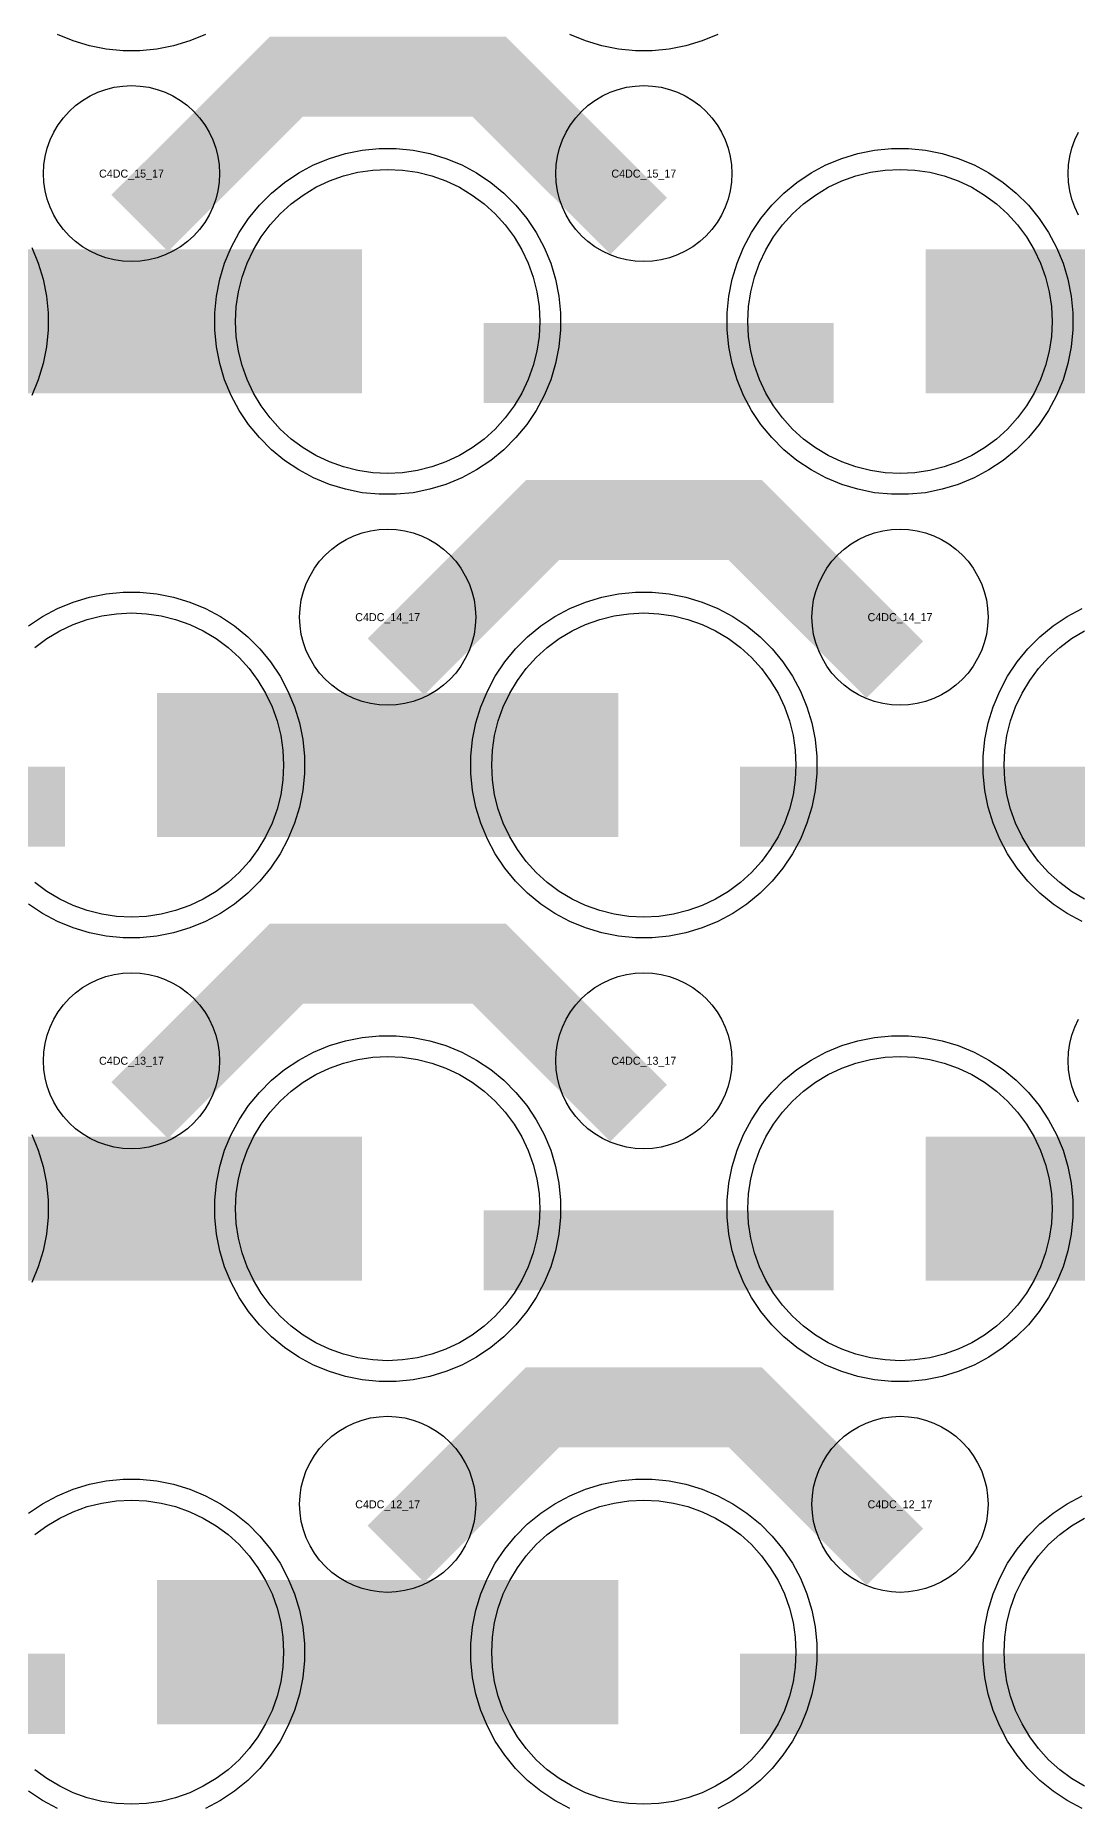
# Model space of a CAD drawing. Extents: x -11880 to 11880, y -14992 to 14992.
# Drawn here: x -6590 to -6265, y -13225 to -12672 of the extents above; entities that cross this region are included whole.
import ezdxf
from ezdxf.enums import TextEntityAlignment as Align

# ---------------------------------------------------------------- set-up
doc = ezdxf.new("R2010")
doc.units = 0
doc.header["$MEASUREMENT"] = 0
for name, color, linetype in [('GDS_775_DT_237', 138, 'CONTINUOUS'), ('RDL1_FS', 34, 'CONTINUOUS'), ('RDL_BS', 160, 'CONTINUOUS')]:
    doc.layers.add(name, color=color, linetype=linetype)

msp = doc.modelspace()

# ---------------------------------------------------------------- linework, layer by layer
at = {"layer": 'RDL1_FS', "color": 240, "true_color": 0xed1f24}
for points in [[(-6480, -12808.614), (-6484.657, -12808.385), (-6489.268, -12807.701), (-6493.791, -12806.569), (-6498.181, -12804.997), (-6502.395, -12803.005), (-6506.395, -12800.607), (-6510.14, -12797.829), (-6513.594, -12794.699), (-6516.724, -12791.245), (-6519.502, -12787.5), (-6521.9, -12783.5), (-6523.892, -12779.286), (-6525.464, -12774.896), (-6526.596, -12770.373), (-6527.28, -12765.762), (-6527.509, -12761.105), (-6527.28, -12756.448), (-6526.596, -12751.837), (-6525.464, -12747.314), (-6523.892, -12742.924), (-6521.9, -12738.71), (-6519.502, -12734.71), (-6516.724, -12730.965), (-6513.594, -12727.511), (-6510.14, -12724.381), (-6506.395, -12721.603), (-6502.395, -12719.205), (-6498.181, -12717.213), (-6493.791, -12715.641), (-6489.268, -12714.509), (-6484.657, -12713.825), (-6480, -12713.596), (-6475.343, -12713.825), (-6470.732, -12714.509), (-6466.209, -12715.641), (-6461.819, -12717.213), (-6457.605, -12719.205), (-6453.605, -12721.603), (-6449.86, -12724.381), (-6446.406, -12727.511), (-6443.276, -12730.965), (-6440.498, -12734.71), (-6438.1, -12738.71), (-6436.108, -12742.924), (-6434.536, -12747.314), (-6433.404, -12751.837), (-6432.72, -12756.448), (-6432.491, -12761.105), (-6432.72, -12765.762), (-6433.404, -12770.373), (-6434.536, -12774.896), (-6436.108, -12779.286), (-6438.1, -12783.5), (-6440.498, -12787.5), (-6443.276, -12791.245), (-6446.406, -12794.699), (-6449.86, -12797.829), (-6453.605, -12800.607), (-6457.605, -12803.005), (-6461.819, -12804.997), (-6466.209, -12806.569), (-6470.732, -12807.701), (-6475.343, -12808.385)], [(-6320, -12808.614), (-6324.657, -12808.385), (-6329.268, -12807.701), (-6333.791, -12806.569), (-6338.181, -12804.997), (-6342.395, -12803.005), (-6346.395, -12800.607), (-6350.14, -12797.829), (-6353.594, -12794.699), (-6356.724, -12791.245), (-6359.502, -12787.5), (-6361.9, -12783.5), (-6363.892, -12779.286), (-6365.464, -12774.896), (-6366.596, -12770.373), (-6367.28, -12765.762), (-6367.509, -12761.105), (-6367.28, -12756.448), (-6366.596, -12751.837), (-6365.464, -12747.314), (-6363.892, -12742.924), (-6361.9, -12738.71), (-6359.502, -12734.71), (-6356.724, -12730.965), (-6353.594, -12727.511), (-6350.14, -12724.381), (-6346.395, -12721.603), (-6342.395, -12719.205), (-6338.181, -12717.213), (-6333.791, -12715.641), (-6329.268, -12714.509), (-6324.657, -12713.825), (-6320, -12713.596), (-6315.343, -12713.825), (-6310.732, -12714.509), (-6306.209, -12715.641), (-6301.819, -12717.213), (-6297.605, -12719.205), (-6293.605, -12721.603), (-6289.86, -12724.381), (-6286.406, -12727.511), (-6283.276, -12730.965), (-6280.498, -12734.71), (-6278.1, -12738.71), (-6276.108, -12742.924), (-6274.536, -12747.314), (-6273.404, -12751.837), (-6272.72, -12756.448), (-6272.491, -12761.105), (-6272.72, -12765.762), (-6273.404, -12770.373), (-6274.536, -12774.896), (-6276.108, -12779.286), (-6278.1, -12783.5), (-6280.498, -12787.5), (-6283.276, -12791.245), (-6286.406, -12794.699), (-6289.86, -12797.829), (-6293.605, -12800.607), (-6297.605, -12803.005), (-6301.819, -12804.997), (-6306.209, -12806.569), (-6310.732, -12807.701), (-6315.343, -12808.385)]]:
    msp.add_lwpolyline(points, close=True, dxfattribs=at)
for points in [[(-6631.998, -12761.105, 45, 45, 0), (-6559.998, -12761.105, 45, 45, 0)], [(-6559.998, -12761.105, 45, 45, 0), (-6487.998, -12761.105, 45, 45, 0)], [(-6311.998, -12761.105, 45, 45, 0), (-6239.998, -12761.105, 45, 45, 0)]]:
    msp.add_lwpolyline(points, format="xyseb", dxfattribs=at)
at = {"layer": 'RDL1_FS'}
for points in [[(-6590.14, -12862.941), (-6586.395, -12860.163), (-6582.395, -12857.765), (-6578.181, -12855.773), (-6573.791, -12854.201), (-6569.268, -12853.069), (-6564.657, -12852.385), (-6560, -12852.156), (-6555.343, -12852.385), (-6550.732, -12853.069), (-6546.209, -12854.201), (-6541.819, -12855.773), (-6537.605, -12857.765), (-6533.605, -12860.163), (-6529.86, -12862.941), (-6526.406, -12866.071), (-6523.276, -12869.525), (-6520.498, -12873.27), (-6518.1, -12877.27), (-6516.108, -12881.484), (-6514.536, -12885.874), (-6513.404, -12890.397), (-6512.72, -12895.008), (-6512.491, -12899.665), (-6512.72, -12904.322), (-6513.404, -12908.933), (-6514.536, -12913.456), (-6516.108, -12917.846), (-6518.1, -12922.06), (-6520.498, -12926.06), (-6523.276, -12929.805), (-6526.406, -12933.259), (-6529.86, -12936.389), (-6533.605, -12939.167), (-6537.605, -12941.565), (-6541.819, -12943.557), (-6546.209, -12945.129), (-6550.732, -12946.261), (-6555.343, -12946.945), (-6560, -12947.174), (-6564.657, -12946.945), (-6569.268, -12946.261), (-6573.791, -12945.129), (-6578.181, -12943.557), (-6582.395, -12941.565), (-6586.395, -12939.167), (-6590.14, -12936.389)], [(-6262.395, -12941.565), (-6266.395, -12939.167), (-6270.14, -12936.389), (-6273.594, -12933.259), (-6276.724, -12929.805), (-6279.502, -12926.06), (-6281.9, -12922.06), (-6283.892, -12917.846), (-6285.464, -12913.456), (-6286.596, -12908.933), (-6287.28, -12904.322), (-6287.509, -12899.665), (-6287.28, -12895.008), (-6286.596, -12890.397), (-6285.464, -12885.874), (-6283.892, -12881.484), (-6281.9, -12877.27), (-6279.502, -12873.27), (-6276.724, -12869.525), (-6273.594, -12866.071), (-6270.14, -12862.941), (-6266.395, -12860.163), (-6262.395, -12857.765)], [(-6590.14, -13140.071), (-6586.395, -13137.293), (-6582.395, -13134.895), (-6578.181, -13132.903), (-6573.791, -13131.331), (-6569.268, -13130.199), (-6564.657, -13129.515), (-6560, -13129.286), (-6555.343, -13129.515), (-6550.732, -13130.199), (-6546.209, -13131.331), (-6541.819, -13132.903), (-6537.605, -13134.895), (-6533.605, -13137.293), (-6529.86, -13140.071), (-6526.406, -13143.201), (-6523.276, -13146.655), (-6520.498, -13150.4), (-6518.1, -13154.4), (-6516.108, -13158.614), (-6514.536, -13163.004), (-6513.404, -13167.527), (-6512.72, -13172.138), (-6512.491, -13176.795), (-6512.72, -13181.452), (-6513.404, -13186.063), (-6514.536, -13190.586), (-6516.108, -13194.976), (-6518.1, -13199.19), (-6520.498, -13203.19), (-6523.276, -13206.935), (-6526.406, -13210.389), (-6529.86, -13213.519), (-6533.605, -13216.297), (-6537.605, -13218.695), (-6541.819, -13220.687), (-6546.209, -13222.259), (-6550.732, -13223.391), (-6555.343, -13224.075), (-6560, -13224.304), (-6564.657, -13224.075), (-6569.268, -13223.391), (-6573.791, -13222.259), (-6578.181, -13220.687), (-6582.395, -13218.695), (-6586.395, -13216.297), (-6590.14, -13213.519)], [(-6262.395, -13218.695), (-6266.395, -13216.297), (-6270.14, -13213.519), (-6273.594, -13210.389), (-6276.724, -13206.935), (-6279.502, -13203.19), (-6281.9, -13199.19), (-6283.892, -13194.976), (-6285.464, -13190.586), (-6286.596, -13186.063), (-6287.28, -13181.452), (-6287.509, -13176.795), (-6287.28, -13172.138), (-6286.596, -13167.527), (-6285.464, -13163.004), (-6283.892, -13158.614), (-6281.9, -13154.4), (-6279.502, -13150.4), (-6276.724, -13146.655), (-6273.594, -13143.201), (-6270.14, -13140.071), (-6266.395, -13137.293), (-6262.395, -13134.895)]]:
    msp.add_lwpolyline(points, dxfattribs=at)
for points in [[(-6400, -12947.174), (-6404.657, -12946.945), (-6409.268, -12946.261), (-6413.791, -12945.129), (-6418.181, -12943.557), (-6422.395, -12941.565), (-6426.395, -12939.167), (-6430.14, -12936.389), (-6433.594, -12933.259), (-6436.724, -12929.805), (-6439.502, -12926.06), (-6441.9, -12922.06), (-6443.892, -12917.846), (-6445.464, -12913.456), (-6446.596, -12908.933), (-6447.28, -12904.322), (-6447.509, -12899.665), (-6447.28, -12895.008), (-6446.596, -12890.397), (-6445.464, -12885.874), (-6443.892, -12881.484), (-6441.9, -12877.27), (-6439.502, -12873.27), (-6436.724, -12869.525), (-6433.594, -12866.071), (-6430.14, -12862.941), (-6426.395, -12860.163), (-6422.395, -12857.765), (-6418.181, -12855.773), (-6413.791, -12854.201), (-6409.268, -12853.069), (-6404.657, -12852.385), (-6400, -12852.156), (-6395.343, -12852.385), (-6390.732, -12853.069), (-6386.209, -12854.201), (-6381.819, -12855.773), (-6377.605, -12857.765), (-6373.605, -12860.163), (-6369.86, -12862.941), (-6366.406, -12866.071), (-6363.276, -12869.525), (-6360.498, -12873.27), (-6358.1, -12877.27), (-6356.108, -12881.484), (-6354.536, -12885.874), (-6353.404, -12890.397), (-6352.72, -12895.008), (-6352.491, -12899.665), (-6352.72, -12904.322), (-6353.404, -12908.933), (-6354.536, -12913.456), (-6356.108, -12917.846), (-6358.1, -12922.06), (-6360.498, -12926.06), (-6363.276, -12929.805), (-6366.406, -12933.259), (-6369.86, -12936.389), (-6373.605, -12939.167), (-6377.605, -12941.565), (-6381.819, -12943.557), (-6386.209, -12945.129), (-6390.732, -12946.261), (-6395.343, -12946.945)], [(-6480, -13085.739), (-6484.657, -13085.51), (-6489.268, -13084.826), (-6493.791, -13083.694), (-6498.181, -13082.122), (-6502.395, -13080.13), (-6506.395, -13077.732), (-6510.14, -13074.954), (-6513.594, -13071.824), (-6516.724, -13068.37), (-6519.502, -13064.625), (-6521.9, -13060.625), (-6523.892, -13056.411), (-6525.464, -13052.021), (-6526.596, -13047.498), (-6527.28, -13042.887), (-6527.509, -13038.23), (-6527.28, -13033.573), (-6526.596, -13028.962), (-6525.464, -13024.439), (-6523.892, -13020.049), (-6521.9, -13015.835), (-6519.502, -13011.835), (-6516.724, -13008.09), (-6513.594, -13004.636), (-6510.14, -13001.506), (-6506.395, -12998.728), (-6502.395, -12996.33), (-6498.181, -12994.338), (-6493.791, -12992.766), (-6489.268, -12991.634), (-6484.657, -12990.95), (-6480, -12990.721), (-6475.343, -12990.95), (-6470.732, -12991.634), (-6466.209, -12992.766), (-6461.819, -12994.338), (-6457.605, -12996.33), (-6453.605, -12998.728), (-6449.86, -13001.506), (-6446.406, -13004.636), (-6443.276, -13008.09), (-6440.498, -13011.835), (-6438.1, -13015.835), (-6436.108, -13020.049), (-6434.536, -13024.439), (-6433.404, -13028.962), (-6432.72, -13033.573), (-6432.491, -13038.23), (-6432.72, -13042.887), (-6433.404, -13047.498), (-6434.536, -13052.021), (-6436.108, -13056.411), (-6438.1, -13060.625), (-6440.498, -13064.625), (-6443.276, -13068.37), (-6446.406, -13071.824), (-6449.86, -13074.954), (-6453.605, -13077.732), (-6457.605, -13080.13), (-6461.819, -13082.122), (-6466.209, -13083.694), (-6470.732, -13084.826), (-6475.343, -13085.51)], [(-6320, -13085.739), (-6324.657, -13085.51), (-6329.268, -13084.826), (-6333.791, -13083.694), (-6338.181, -13082.122), (-6342.395, -13080.13), (-6346.395, -13077.732), (-6350.14, -13074.954), (-6353.594, -13071.824), (-6356.724, -13068.37), (-6359.502, -13064.625), (-6361.9, -13060.625), (-6363.892, -13056.411), (-6365.464, -13052.021), (-6366.596, -13047.498), (-6367.28, -13042.887), (-6367.509, -13038.23), (-6367.28, -13033.573), (-6366.596, -13028.962), (-6365.464, -13024.439), (-6363.892, -13020.049), (-6361.9, -13015.835), (-6359.502, -13011.835), (-6356.724, -13008.09), (-6353.594, -13004.636), (-6350.14, -13001.506), (-6346.395, -12998.728), (-6342.395, -12996.33), (-6338.181, -12994.338), (-6333.791, -12992.766), (-6329.268, -12991.634), (-6324.657, -12990.95), (-6320, -12990.721), (-6315.343, -12990.95), (-6310.732, -12991.634), (-6306.209, -12992.766), (-6301.819, -12994.338), (-6297.605, -12996.33), (-6293.605, -12998.728), (-6289.86, -13001.506), (-6286.406, -13004.636), (-6283.276, -13008.09), (-6280.498, -13011.835), (-6278.1, -13015.835), (-6276.108, -13020.049), (-6274.536, -13024.439), (-6273.404, -13028.962), (-6272.72, -13033.573), (-6272.491, -13038.23), (-6272.72, -13042.887), (-6273.404, -13047.498), (-6274.536, -13052.021), (-6276.108, -13056.411), (-6278.1, -13060.625), (-6280.498, -13064.625), (-6283.276, -13068.37), (-6286.406, -13071.824), (-6289.86, -13074.954), (-6293.605, -13077.732), (-6297.605, -13080.13), (-6301.819, -13082.122), (-6306.209, -13083.694), (-6310.732, -13084.826), (-6315.343, -13085.51)], [(-6400, -13224.304), (-6404.657, -13224.075), (-6409.268, -13223.391), (-6413.791, -13222.259), (-6418.181, -13220.687), (-6422.395, -13218.695), (-6426.395, -13216.297), (-6430.14, -13213.519), (-6433.594, -13210.389), (-6436.724, -13206.935), (-6439.502, -13203.19), (-6441.9, -13199.19), (-6443.892, -13194.976), (-6445.464, -13190.586), (-6446.596, -13186.063), (-6447.28, -13181.452), (-6447.509, -13176.795), (-6447.28, -13172.138), (-6446.596, -13167.527), (-6445.464, -13163.004), (-6443.892, -13158.614), (-6441.9, -13154.4), (-6439.502, -13150.4), (-6436.724, -13146.655), (-6433.594, -13143.201), (-6430.14, -13140.071), (-6426.395, -13137.293), (-6422.395, -13134.895), (-6418.181, -13132.903), (-6413.791, -13131.331), (-6409.268, -13130.199), (-6404.657, -13129.515), (-6400, -13129.286), (-6395.343, -13129.515), (-6390.732, -13130.199), (-6386.209, -13131.331), (-6381.819, -13132.903), (-6377.605, -13134.895), (-6373.605, -13137.293), (-6369.86, -13140.071), (-6366.406, -13143.201), (-6363.276, -13146.655), (-6360.498, -13150.4), (-6358.1, -13154.4), (-6356.108, -13158.614), (-6354.536, -13163.004), (-6353.404, -13167.527), (-6352.72, -13172.138), (-6352.491, -13176.795), (-6352.72, -13181.452), (-6353.404, -13186.063), (-6354.536, -13190.586), (-6356.108, -13194.976), (-6358.1, -13199.19), (-6360.498, -13203.19), (-6363.276, -13206.935), (-6366.406, -13210.389), (-6369.86, -13213.519), (-6373.605, -13216.297), (-6377.605, -13218.695), (-6381.819, -13220.687), (-6386.209, -13222.259), (-6390.732, -13223.391), (-6395.343, -13224.075)]]:
    msp.add_lwpolyline(points, close=True, dxfattribs=at)
for points in [[(-6551.998, -12899.665, 45, 45, 0), (-6479.998, -12899.665, 45, 45, 0)], [(-6479.998, -12899.665, 45, 45, 0), (-6407.998, -12899.665, 45, 45, 0)], [(-6631.998, -13038.23, 45, 45, 0), (-6559.998, -13038.23, 45, 45, 0)], [(-6559.998, -13038.23, 45, 45, 0), (-6487.998, -13038.23, 45, 45, 0)], [(-6311.998, -13038.23, 45, 45, 0), (-6239.998, -13038.23, 45, 45, 0)], [(-6551.998, -13176.795, 45, 45, 0), (-6479.998, -13176.795, 45, 45, 0)], [(-6479.998, -13176.795, 45, 45, 0), (-6407.998, -13176.795, 45, 45, 0)]]:
    msp.add_lwpolyline(points, format="xyseb", dxfattribs=at)
at = {"layer": 'RDL_BS', "color": 240, "true_color": 0xed1f24}
for points in [[(-6536.885, -12671.415), (-6541.795, -12673.446), (-6546.835, -12674.977), (-6552.062, -12676.023), (-6557.356, -12676.54), (-6562.644, -12676.54), (-6567.938, -12676.023), (-6573.165, -12674.977), (-6578.205, -12673.446), (-6583.115, -12671.415)], [(-6376.885, -12671.415), (-6381.795, -12673.446), (-6386.835, -12674.977), (-6392.062, -12676.023), (-6397.356, -12676.54), (-6402.644, -12676.54), (-6407.938, -12676.023), (-6413.165, -12674.977), (-6418.205, -12673.446), (-6423.115, -12671.415)], [(-6591.125, -12737.99), (-6589.094, -12742.9), (-6587.563, -12747.94), (-6586.517, -12753.167), (-6586, -12758.461), (-6586, -12763.749), (-6586.517, -12769.043), (-6587.563, -12774.27), (-6589.094, -12779.31), (-6591.125, -12784.22)]]:
    msp.add_lwpolyline(points, dxfattribs=at)
at = {"layer": 'RDL_BS'}
for points in [[(-6557.438, -12730.419, 25, 25, 0), (-6511.623, -12684.604, 25, 25, 0), (-6478.07, -12684.604, 25, 25, 0)], [(-6401.599, -12731.318, 25, 25, 0), (-6448.313, -12684.604, 25, 25, 0), (-6478.071, -12684.604, 25, 25, 0)], [(-6477.438, -12868.979, 25, 25, 0), (-6431.623, -12823.164, 25, 25, 0), (-6398.07, -12823.164, 25, 25, 0)], [(-6321.599, -12869.878, 25, 25, 0), (-6368.313, -12823.164, 25, 25, 0), (-6398.071, -12823.164, 25, 25, 0)], [(-6689.984, -12912.678, 25, 25, 0), (-6580.719, -12912.678, 25, 25, 0)], [(-6369.984, -12912.678, 25, 25, 0), (-6260.719, -12912.678, 25, 25, 0)], [(-6557.438, -13007.544, 25, 25, 0), (-6511.623, -12961.729, 25, 25, 0), (-6478.07, -12961.729, 25, 25, 0)], [(-6401.599, -13008.443, 25, 25, 0), (-6448.313, -12961.729, 25, 25, 0), (-6478.071, -12961.729, 25, 25, 0)], [(-6449.984, -13051.243, 25, 25, 0), (-6340.719, -13051.243, 25, 25, 0)], [(-6477.438, -13146.109, 25, 25, 0), (-6431.623, -13100.294, 25, 25, 0), (-6398.07, -13100.294, 25, 25, 0)], [(-6321.599, -13147.008, 25, 25, 0), (-6368.313, -13100.294, 25, 25, 0), (-6398.071, -13100.294, 25, 25, 0)], [(-6689.984, -13189.808, 25, 25, 0), (-6580.719, -13189.808, 25, 25, 0)], [(-6369.984, -13189.808, 25, 25, 0), (-6260.719, -13189.808, 25, 25, 0)]]:
    msp.add_lwpolyline(points, format="xyseb", dxfattribs=at)
for points in [[(-6560, -12742.411), (-6562.693, -12742.279), (-6565.365, -12741.883), (-6567.984, -12741.226), (-6570.519, -12740.319), (-6572.956, -12739.167), (-6575.28, -12737.774), (-6577.443, -12736.171), (-6579.442, -12734.359), (-6581.254, -12732.36), (-6582.857, -12730.197), (-6584.25, -12727.873), (-6585.402, -12725.436), (-6586.309, -12722.901), (-6586.966, -12720.282), (-6587.362, -12717.61), (-6587.494, -12714.917), (-6587.362, -12712.224), (-6586.966, -12709.552), (-6586.309, -12706.933), (-6585.402, -12704.398), (-6584.25, -12701.961), (-6582.857, -12699.637), (-6581.254, -12697.474), (-6579.442, -12695.475), (-6577.443, -12693.663), (-6575.28, -12692.06), (-6572.956, -12690.667), (-6570.519, -12689.515), (-6567.984, -12688.608), (-6565.365, -12687.951), (-6562.693, -12687.555), (-6560, -12687.423), (-6557.307, -12687.555), (-6554.635, -12687.951), (-6552.016, -12688.608), (-6549.481, -12689.515), (-6547.044, -12690.667), (-6544.72, -12692.06), (-6542.557, -12693.663), (-6540.558, -12695.475), (-6538.746, -12697.474), (-6537.143, -12699.637), (-6535.75, -12701.961), (-6534.598, -12704.398), (-6533.691, -12706.933), (-6533.034, -12709.552), (-6532.638, -12712.224), (-6532.506, -12714.917), (-6532.638, -12717.61), (-6533.034, -12720.282), (-6533.691, -12722.901), (-6534.598, -12725.436), (-6535.75, -12727.873), (-6537.143, -12730.197), (-6538.746, -12732.36), (-6540.558, -12734.359), (-6542.557, -12736.171), (-6544.72, -12737.774), (-6547.044, -12739.167), (-6549.481, -12740.319), (-6552.016, -12741.226), (-6554.635, -12741.883), (-6557.307, -12742.279)], [(-6400, -12742.411), (-6402.693, -12742.279), (-6405.365, -12741.883), (-6407.984, -12741.226), (-6410.519, -12740.319), (-6412.956, -12739.167), (-6415.28, -12737.774), (-6417.443, -12736.171), (-6419.442, -12734.359), (-6421.254, -12732.36), (-6422.857, -12730.197), (-6424.25, -12727.873), (-6425.402, -12725.436), (-6426.309, -12722.901), (-6426.966, -12720.282), (-6427.362, -12717.61), (-6427.494, -12714.917), (-6427.362, -12712.224), (-6426.966, -12709.552), (-6426.309, -12706.933), (-6425.402, -12704.398), (-6424.25, -12701.961), (-6422.857, -12699.637), (-6421.254, -12697.474), (-6419.442, -12695.475), (-6417.443, -12693.663), (-6415.28, -12692.06), (-6412.956, -12690.667), (-6410.519, -12689.515), (-6407.984, -12688.608), (-6405.365, -12687.951), (-6402.693, -12687.555), (-6400, -12687.423), (-6397.307, -12687.555), (-6394.635, -12687.951), (-6392.016, -12688.608), (-6389.481, -12689.515), (-6387.044, -12690.667), (-6384.72, -12692.06), (-6382.557, -12693.663), (-6380.558, -12695.475), (-6378.746, -12697.474), (-6377.143, -12699.637), (-6375.75, -12701.961), (-6374.598, -12704.398), (-6373.691, -12706.933), (-6373.034, -12709.552), (-6372.638, -12712.224), (-6372.506, -12714.917), (-6372.638, -12717.61), (-6373.034, -12720.282), (-6373.691, -12722.901), (-6374.598, -12725.436), (-6375.75, -12727.873), (-6377.143, -12730.197), (-6378.746, -12732.36), (-6380.558, -12734.359), (-6382.557, -12736.171), (-6384.72, -12737.774), (-6387.044, -12739.167), (-6389.481, -12740.319), (-6392.016, -12741.226), (-6394.635, -12741.883), (-6397.307, -12742.279)], [(-6480, -12880.971), (-6482.693, -12880.839), (-6485.365, -12880.443), (-6487.984, -12879.786), (-6490.519, -12878.879), (-6492.956, -12877.727), (-6495.28, -12876.334), (-6497.443, -12874.731), (-6499.442, -12872.919), (-6501.254, -12870.92), (-6502.857, -12868.757), (-6504.25, -12866.433), (-6505.402, -12863.996), (-6506.309, -12861.461), (-6506.966, -12858.842), (-6507.362, -12856.17), (-6507.494, -12853.477), (-6507.362, -12850.784), (-6506.966, -12848.112), (-6506.309, -12845.493), (-6505.402, -12842.958), (-6504.25, -12840.521), (-6502.857, -12838.197), (-6501.254, -12836.034), (-6499.442, -12834.035), (-6497.443, -12832.223), (-6495.28, -12830.62), (-6492.956, -12829.227), (-6490.519, -12828.075), (-6487.984, -12827.168), (-6485.365, -12826.511), (-6482.693, -12826.115), (-6480, -12825.983), (-6477.307, -12826.115), (-6474.635, -12826.511), (-6472.016, -12827.168), (-6469.481, -12828.075), (-6467.044, -12829.227), (-6464.72, -12830.62), (-6462.557, -12832.223), (-6460.558, -12834.035), (-6458.746, -12836.034), (-6457.143, -12838.197), (-6455.75, -12840.521), (-6454.598, -12842.958), (-6453.691, -12845.493), (-6453.034, -12848.112), (-6452.638, -12850.784), (-6452.506, -12853.477), (-6452.638, -12856.17), (-6453.034, -12858.842), (-6453.691, -12861.461), (-6454.598, -12863.996), (-6455.75, -12866.433), (-6457.143, -12868.757), (-6458.746, -12870.92), (-6460.558, -12872.919), (-6462.557, -12874.731), (-6464.72, -12876.334), (-6467.044, -12877.727), (-6469.481, -12878.879), (-6472.016, -12879.786), (-6474.635, -12880.443), (-6477.307, -12880.839)], [(-6320, -12880.971), (-6322.693, -12880.839), (-6325.365, -12880.443), (-6327.984, -12879.786), (-6330.519, -12878.879), (-6332.956, -12877.727), (-6335.28, -12876.334), (-6337.443, -12874.731), (-6339.442, -12872.919), (-6341.254, -12870.92), (-6342.857, -12868.757), (-6344.25, -12866.433), (-6345.402, -12863.996), (-6346.309, -12861.461), (-6346.966, -12858.842), (-6347.362, -12856.17), (-6347.494, -12853.477), (-6347.362, -12850.784), (-6346.966, -12848.112), (-6346.309, -12845.493), (-6345.402, -12842.958), (-6344.25, -12840.521), (-6342.857, -12838.197), (-6341.254, -12836.034), (-6339.442, -12834.035), (-6337.443, -12832.223), (-6335.28, -12830.62), (-6332.956, -12829.227), (-6330.519, -12828.075), (-6327.984, -12827.168), (-6325.365, -12826.511), (-6322.693, -12826.115), (-6320, -12825.983), (-6317.307, -12826.115), (-6314.635, -12826.511), (-6312.016, -12827.168), (-6309.481, -12828.075), (-6307.044, -12829.227), (-6304.72, -12830.62), (-6302.557, -12832.223), (-6300.558, -12834.035), (-6298.746, -12836.034), (-6297.143, -12838.197), (-6295.75, -12840.521), (-6294.598, -12842.958), (-6293.691, -12845.493), (-6293.034, -12848.112), (-6292.638, -12850.784), (-6292.506, -12853.477), (-6292.638, -12856.17), (-6293.034, -12858.842), (-6293.691, -12861.461), (-6294.598, -12863.996), (-6295.75, -12866.433), (-6297.143, -12868.757), (-6298.746, -12870.92), (-6300.558, -12872.919), (-6302.557, -12874.731), (-6304.72, -12876.334), (-6307.044, -12877.727), (-6309.481, -12878.879), (-6312.016, -12879.786), (-6314.635, -12880.443), (-6317.307, -12880.839)], [(-6402.644, -12953.665), (-6407.938, -12953.148), (-6413.165, -12952.102), (-6418.205, -12950.571), (-6423.115, -12948.54), (-6427.777, -12946.048), (-6432.191, -12943.101), (-6436.292, -12939.739), (-6440.074, -12935.957), (-6443.436, -12931.856), (-6446.383, -12927.442), (-6448.875, -12922.78), (-6450.906, -12917.87), (-6452.437, -12912.83), (-6453.483, -12907.603), (-6454, -12902.309), (-6454, -12897.021), (-6453.483, -12891.727), (-6452.437, -12886.5), (-6450.906, -12881.46), (-6448.875, -12876.55), (-6446.383, -12871.888), (-6443.436, -12867.474), (-6440.074, -12863.373), (-6436.292, -12859.591), (-6432.191, -12856.229), (-6427.777, -12853.282), (-6423.115, -12850.79), (-6418.205, -12848.759), (-6413.165, -12847.228), (-6407.938, -12846.182), (-6402.644, -12845.665), (-6397.356, -12845.665), (-6392.062, -12846.182), (-6386.835, -12847.228), (-6381.795, -12848.759), (-6376.885, -12850.79), (-6372.223, -12853.282), (-6367.809, -12856.229), (-6363.708, -12859.591), (-6359.926, -12863.373), (-6356.564, -12867.474), (-6353.617, -12871.888), (-6351.125, -12876.55), (-6349.094, -12881.46), (-6347.563, -12886.5), (-6346.517, -12891.727), (-6346, -12897.021), (-6346, -12902.309), (-6346.517, -12907.603), (-6347.563, -12912.83), (-6349.094, -12917.87), (-6351.125, -12922.78), (-6353.617, -12927.442), (-6356.564, -12931.856), (-6359.926, -12935.957), (-6363.708, -12939.739), (-6367.809, -12943.101), (-6372.223, -12946.048), (-6376.885, -12948.54), (-6381.795, -12950.571), (-6386.835, -12952.102), (-6392.062, -12953.148), (-6397.356, -12953.665)], [(-6560, -13019.536), (-6562.693, -13019.404), (-6565.365, -13019.008), (-6567.984, -13018.351), (-6570.519, -13017.444), (-6572.956, -13016.292), (-6575.28, -13014.899), (-6577.443, -13013.296), (-6579.442, -13011.484), (-6581.254, -13009.485), (-6582.857, -13007.322), (-6584.25, -13004.998), (-6585.402, -13002.561), (-6586.309, -13000.026), (-6586.966, -12997.407), (-6587.362, -12994.735), (-6587.494, -12992.042), (-6587.362, -12989.349), (-6586.966, -12986.677), (-6586.309, -12984.058), (-6585.402, -12981.523), (-6584.25, -12979.086), (-6582.857, -12976.762), (-6581.254, -12974.599), (-6579.442, -12972.6), (-6577.443, -12970.788), (-6575.28, -12969.185), (-6572.956, -12967.792), (-6570.519, -12966.64), (-6567.984, -12965.733), (-6565.365, -12965.076), (-6562.693, -12964.68), (-6560, -12964.548), (-6557.307, -12964.68), (-6554.635, -12965.076), (-6552.016, -12965.733), (-6549.481, -12966.64), (-6547.044, -12967.792), (-6544.72, -12969.185), (-6542.557, -12970.788), (-6540.558, -12972.6), (-6538.746, -12974.599), (-6537.143, -12976.762), (-6535.75, -12979.086), (-6534.598, -12981.523), (-6533.691, -12984.058), (-6533.034, -12986.677), (-6532.638, -12989.349), (-6532.506, -12992.042), (-6532.638, -12994.735), (-6533.034, -12997.407), (-6533.691, -13000.026), (-6534.598, -13002.561), (-6535.75, -13004.998), (-6537.143, -13007.322), (-6538.746, -13009.485), (-6540.558, -13011.484), (-6542.557, -13013.296), (-6544.72, -13014.899), (-6547.044, -13016.292), (-6549.481, -13017.444), (-6552.016, -13018.351), (-6554.635, -13019.008), (-6557.307, -13019.404)], [(-6400, -13019.536), (-6402.693, -13019.404), (-6405.365, -13019.008), (-6407.984, -13018.351), (-6410.519, -13017.444), (-6412.956, -13016.292), (-6415.28, -13014.899), (-6417.443, -13013.296), (-6419.442, -13011.484), (-6421.254, -13009.485), (-6422.857, -13007.322), (-6424.25, -13004.998), (-6425.402, -13002.561), (-6426.309, -13000.026), (-6426.966, -12997.407), (-6427.362, -12994.735), (-6427.494, -12992.042), (-6427.362, -12989.349), (-6426.966, -12986.677), (-6426.309, -12984.058), (-6425.402, -12981.523), (-6424.25, -12979.086), (-6422.857, -12976.762), (-6421.254, -12974.599), (-6419.442, -12972.6), (-6417.443, -12970.788), (-6415.28, -12969.185), (-6412.956, -12967.792), (-6410.519, -12966.64), (-6407.984, -12965.733), (-6405.365, -12965.076), (-6402.693, -12964.68), (-6400, -12964.548), (-6397.307, -12964.68), (-6394.635, -12965.076), (-6392.016, -12965.733), (-6389.481, -12966.64), (-6387.044, -12967.792), (-6384.72, -12969.185), (-6382.557, -12970.788), (-6380.558, -12972.6), (-6378.746, -12974.599), (-6377.143, -12976.762), (-6375.75, -12979.086), (-6374.598, -12981.523), (-6373.691, -12984.058), (-6373.034, -12986.677), (-6372.638, -12989.349), (-6372.506, -12992.042), (-6372.638, -12994.735), (-6373.034, -12997.407), (-6373.691, -13000.026), (-6374.598, -13002.561), (-6375.75, -13004.998), (-6377.143, -13007.322), (-6378.746, -13009.485), (-6380.558, -13011.484), (-6382.557, -13013.296), (-6384.72, -13014.899), (-6387.044, -13016.292), (-6389.481, -13017.444), (-6392.016, -13018.351), (-6394.635, -13019.008), (-6397.307, -13019.404)], [(-6482.644, -13092.23), (-6487.938, -13091.713), (-6493.165, -13090.667), (-6498.205, -13089.136), (-6503.115, -13087.105), (-6507.777, -13084.613), (-6512.191, -13081.666), (-6516.292, -13078.304), (-6520.074, -13074.522), (-6523.436, -13070.421), (-6526.383, -13066.007), (-6528.875, -13061.345), (-6530.906, -13056.435), (-6532.437, -13051.395), (-6533.483, -13046.168), (-6534, -13040.874), (-6534, -13035.586), (-6533.483, -13030.292), (-6532.437, -13025.065), (-6530.906, -13020.025), (-6528.875, -13015.115), (-6526.383, -13010.453), (-6523.436, -13006.039), (-6520.074, -13001.938), (-6516.292, -12998.156), (-6512.191, -12994.794), (-6507.777, -12991.847), (-6503.115, -12989.355), (-6498.205, -12987.324), (-6493.165, -12985.793), (-6487.938, -12984.747), (-6482.644, -12984.23), (-6477.356, -12984.23), (-6472.062, -12984.747), (-6466.835, -12985.793), (-6461.795, -12987.324), (-6456.885, -12989.355), (-6452.223, -12991.847), (-6447.809, -12994.794), (-6443.708, -12998.156), (-6439.926, -13001.938), (-6436.564, -13006.039), (-6433.617, -13010.453), (-6431.125, -13015.115), (-6429.094, -13020.025), (-6427.563, -13025.065), (-6426.517, -13030.292), (-6426, -13035.586), (-6426, -13040.874), (-6426.517, -13046.168), (-6427.563, -13051.395), (-6429.094, -13056.435), (-6431.125, -13061.345), (-6433.617, -13066.007), (-6436.564, -13070.421), (-6439.926, -13074.522), (-6443.708, -13078.304), (-6447.809, -13081.666), (-6452.223, -13084.613), (-6456.885, -13087.105), (-6461.795, -13089.136), (-6466.835, -13090.667), (-6472.062, -13091.713), (-6477.356, -13092.23)], [(-6322.644, -13092.23), (-6327.938, -13091.713), (-6333.165, -13090.667), (-6338.205, -13089.136), (-6343.115, -13087.105), (-6347.777, -13084.613), (-6352.191, -13081.666), (-6356.292, -13078.304), (-6360.074, -13074.522), (-6363.436, -13070.421), (-6366.383, -13066.007), (-6368.875, -13061.345), (-6370.906, -13056.435), (-6372.437, -13051.395), (-6373.483, -13046.168), (-6374, -13040.874), (-6374, -13035.586), (-6373.483, -13030.292), (-6372.437, -13025.065), (-6370.906, -13020.025), (-6368.875, -13015.115), (-6366.383, -13010.453), (-6363.436, -13006.039), (-6360.074, -13001.938), (-6356.292, -12998.156), (-6352.191, -12994.794), (-6347.777, -12991.847), (-6343.115, -12989.355), (-6338.205, -12987.324), (-6333.165, -12985.793), (-6327.938, -12984.747), (-6322.644, -12984.23), (-6317.356, -12984.23), (-6312.062, -12984.747), (-6306.835, -12985.793), (-6301.795, -12987.324), (-6296.885, -12989.355), (-6292.223, -12991.847), (-6287.809, -12994.794), (-6283.708, -12998.156), (-6279.926, -13001.938), (-6276.564, -13006.039), (-6273.617, -13010.453), (-6271.125, -13015.115), (-6269.094, -13020.025), (-6267.563, -13025.065), (-6266.517, -13030.292), (-6266, -13035.586), (-6266, -13040.874), (-6266.517, -13046.168), (-6267.563, -13051.395), (-6269.094, -13056.435), (-6271.125, -13061.345), (-6273.617, -13066.007), (-6276.564, -13070.421), (-6279.926, -13074.522), (-6283.708, -13078.304), (-6287.809, -13081.666), (-6292.223, -13084.613), (-6296.885, -13087.105), (-6301.795, -13089.136), (-6306.835, -13090.667), (-6312.062, -13091.713), (-6317.356, -13092.23)], [(-6480, -13158.101), (-6482.693, -13157.969), (-6485.365, -13157.573), (-6487.984, -13156.916), (-6490.519, -13156.009), (-6492.956, -13154.857), (-6495.28, -13153.464), (-6497.443, -13151.861), (-6499.442, -13150.049), (-6501.254, -13148.05), (-6502.857, -13145.887), (-6504.25, -13143.563), (-6505.402, -13141.126), (-6506.309, -13138.591), (-6506.966, -13135.972), (-6507.362, -13133.3), (-6507.494, -13130.607), (-6507.362, -13127.914), (-6506.966, -13125.242), (-6506.309, -13122.623), (-6505.402, -13120.088), (-6504.25, -13117.651), (-6502.857, -13115.327), (-6501.254, -13113.164), (-6499.442, -13111.165), (-6497.443, -13109.353), (-6495.28, -13107.75), (-6492.956, -13106.357), (-6490.519, -13105.205), (-6487.984, -13104.298), (-6485.365, -13103.641), (-6482.693, -13103.245), (-6480, -13103.113), (-6477.307, -13103.245), (-6474.635, -13103.641), (-6472.016, -13104.298), (-6469.481, -13105.205), (-6467.044, -13106.357), (-6464.72, -13107.75), (-6462.557, -13109.353), (-6460.558, -13111.165), (-6458.746, -13113.164), (-6457.143, -13115.327), (-6455.75, -13117.651), (-6454.598, -13120.088), (-6453.691, -13122.623), (-6453.034, -13125.242), (-6452.638, -13127.914), (-6452.506, -13130.607), (-6452.638, -13133.3), (-6453.034, -13135.972), (-6453.691, -13138.591), (-6454.598, -13141.126), (-6455.75, -13143.563), (-6457.143, -13145.887), (-6458.746, -13148.05), (-6460.558, -13150.049), (-6462.557, -13151.861), (-6464.72, -13153.464), (-6467.044, -13154.857), (-6469.481, -13156.009), (-6472.016, -13156.916), (-6474.635, -13157.573), (-6477.307, -13157.969)], [(-6320, -13158.101), (-6322.693, -13157.969), (-6325.365, -13157.573), (-6327.984, -13156.916), (-6330.519, -13156.009), (-6332.956, -13154.857), (-6335.28, -13153.464), (-6337.443, -13151.861), (-6339.442, -13150.049), (-6341.254, -13148.05), (-6342.857, -13145.887), (-6344.25, -13143.563), (-6345.402, -13141.126), (-6346.309, -13138.591), (-6346.966, -13135.972), (-6347.362, -13133.3), (-6347.494, -13130.607), (-6347.362, -13127.914), (-6346.966, -13125.242), (-6346.309, -13122.623), (-6345.402, -13120.088), (-6344.25, -13117.651), (-6342.857, -13115.327), (-6341.254, -13113.164), (-6339.442, -13111.165), (-6337.443, -13109.353), (-6335.28, -13107.75), (-6332.956, -13106.357), (-6330.519, -13105.205), (-6327.984, -13104.298), (-6325.365, -13103.641), (-6322.693, -13103.245), (-6320, -13103.113), (-6317.307, -13103.245), (-6314.635, -13103.641), (-6312.016, -13104.298), (-6309.481, -13105.205), (-6307.044, -13106.357), (-6304.72, -13107.75), (-6302.557, -13109.353), (-6300.558, -13111.165), (-6298.746, -13113.164), (-6297.143, -13115.327), (-6295.75, -13117.651), (-6294.598, -13120.088), (-6293.691, -13122.623), (-6293.034, -13125.242), (-6292.638, -13127.914), (-6292.506, -13130.607), (-6292.638, -13133.3), (-6293.034, -13135.972), (-6293.691, -13138.591), (-6294.598, -13141.126), (-6295.75, -13143.563), (-6297.143, -13145.887), (-6298.746, -13148.05), (-6300.558, -13150.049), (-6302.557, -13151.861), (-6304.72, -13153.464), (-6307.044, -13154.857), (-6309.481, -13156.009), (-6312.016, -13156.916), (-6314.635, -13157.573), (-6317.307, -13157.969)]]:
    msp.add_lwpolyline(points, close=True, dxfattribs=at)
for points in [[(-6264.25, -12727.873), (-6265.402, -12725.436), (-6266.309, -12722.901), (-6266.966, -12720.282), (-6267.362, -12717.61), (-6267.494, -12714.917), (-6267.362, -12712.224), (-6266.966, -12709.552), (-6266.309, -12706.933), (-6265.402, -12704.398), (-6264.25, -12701.961)], [(-6592.191, -12856.229), (-6587.777, -12853.282), (-6583.115, -12850.79), (-6578.205, -12848.759), (-6573.165, -12847.228), (-6567.938, -12846.182), (-6562.644, -12845.665), (-6557.356, -12845.665), (-6552.062, -12846.182), (-6546.835, -12847.228), (-6541.795, -12848.759), (-6536.885, -12850.79), (-6532.223, -12853.282), (-6527.809, -12856.229), (-6523.708, -12859.591), (-6519.926, -12863.373), (-6516.564, -12867.474), (-6513.617, -12871.888), (-6511.125, -12876.55), (-6509.094, -12881.46), (-6507.563, -12886.5), (-6506.517, -12891.727), (-6506, -12897.021), (-6506, -12902.309), (-6506.517, -12907.603), (-6507.563, -12912.83), (-6509.094, -12917.87), (-6511.125, -12922.78), (-6513.617, -12927.442), (-6516.564, -12931.856), (-6519.926, -12935.957), (-6523.708, -12939.739), (-6527.809, -12943.101), (-6532.223, -12946.048), (-6536.885, -12948.54), (-6541.795, -12950.571), (-6546.835, -12952.102), (-6552.062, -12953.148), (-6557.356, -12953.665), (-6562.644, -12953.665), (-6567.938, -12953.148), (-6573.165, -12952.102), (-6578.205, -12950.571), (-6583.115, -12948.54), (-6587.777, -12946.048), (-6592.191, -12943.101)], [(-6263.115, -12948.54), (-6267.777, -12946.048), (-6272.191, -12943.101), (-6276.292, -12939.739), (-6280.074, -12935.957), (-6283.436, -12931.856), (-6286.383, -12927.442), (-6288.875, -12922.78), (-6290.906, -12917.87), (-6292.437, -12912.83), (-6293.483, -12907.603), (-6294, -12902.309), (-6294, -12897.021), (-6293.483, -12891.727), (-6292.437, -12886.5), (-6290.906, -12881.46), (-6288.875, -12876.55), (-6286.383, -12871.888), (-6283.436, -12867.474), (-6280.074, -12863.373), (-6276.292, -12859.591), (-6272.191, -12856.229), (-6267.777, -12853.282), (-6263.115, -12850.79)], [(-6264.25, -13004.998), (-6265.402, -13002.561), (-6266.309, -13000.026), (-6266.966, -12997.407), (-6267.362, -12994.735), (-6267.494, -12992.042), (-6267.362, -12989.349), (-6266.966, -12986.677), (-6266.309, -12984.058), (-6265.402, -12981.523), (-6264.25, -12979.086)], [(-6591.125, -13015.115), (-6589.094, -13020.025), (-6587.563, -13025.065), (-6586.517, -13030.292), (-6586, -13035.586), (-6586, -13040.874), (-6586.517, -13046.168), (-6587.563, -13051.395), (-6589.094, -13056.435), (-6591.125, -13061.345)], [(-6592.191, -13133.359), (-6587.777, -13130.412), (-6583.115, -13127.92), (-6578.205, -13125.889), (-6573.165, -13124.358), (-6567.938, -13123.312), (-6562.644, -13122.795), (-6557.356, -13122.795), (-6552.062, -13123.312), (-6546.835, -13124.358), (-6541.795, -13125.889), (-6536.885, -13127.92), (-6532.223, -13130.412), (-6527.809, -13133.359), (-6523.708, -13136.721), (-6519.926, -13140.503), (-6516.564, -13144.604), (-6513.617, -13149.018), (-6511.125, -13153.68), (-6509.094, -13158.59), (-6507.563, -13163.63), (-6506.517, -13168.857), (-6506, -13174.151), (-6506, -13179.439), (-6506.517, -13184.733), (-6507.563, -13189.96), (-6509.094, -13195), (-6511.125, -13199.91), (-6513.617, -13204.572), (-6516.564, -13208.986), (-6519.926, -13213.087), (-6523.708, -13216.869), (-6527.809, -13220.231), (-6532.223, -13223.178), (-6536.885, -13225.67)], [(-6423.115, -13225.67), (-6427.777, -13223.178), (-6432.191, -13220.231), (-6436.292, -13216.869), (-6440.074, -13213.087), (-6443.436, -13208.986), (-6446.383, -13204.572), (-6448.875, -13199.91), (-6450.906, -13195), (-6452.437, -13189.96), (-6453.483, -13184.733), (-6454, -13179.439), (-6454, -13174.151), (-6453.483, -13168.857), (-6452.437, -13163.63), (-6450.906, -13158.59), (-6448.875, -13153.68), (-6446.383, -13149.018), (-6443.436, -13144.604), (-6440.074, -13140.503), (-6436.292, -13136.721), (-6432.191, -13133.359), (-6427.777, -13130.412), (-6423.115, -13127.92), (-6418.205, -13125.889), (-6413.165, -13124.358), (-6407.938, -13123.312), (-6402.644, -13122.795), (-6397.356, -13122.795), (-6392.062, -13123.312), (-6386.835, -13124.358), (-6381.795, -13125.889), (-6376.885, -13127.92), (-6372.223, -13130.412), (-6367.809, -13133.359), (-6363.708, -13136.721), (-6359.926, -13140.503), (-6356.564, -13144.604), (-6353.617, -13149.018), (-6351.125, -13153.68), (-6349.094, -13158.59), (-6347.563, -13163.63), (-6346.517, -13168.857), (-6346, -13174.151), (-6346, -13179.439), (-6346.517, -13184.733), (-6347.563, -13189.96), (-6349.094, -13195), (-6351.125, -13199.91), (-6353.617, -13204.572), (-6356.564, -13208.986), (-6359.926, -13213.087), (-6363.708, -13216.869), (-6367.809, -13220.231), (-6372.223, -13223.178), (-6376.885, -13225.67)], [(-6263.115, -13225.67), (-6267.777, -13223.178), (-6272.191, -13220.231), (-6276.292, -13216.869), (-6280.074, -13213.087), (-6283.436, -13208.986), (-6286.383, -13204.572), (-6288.875, -13199.91), (-6290.906, -13195), (-6292.437, -13189.96), (-6293.483, -13184.733), (-6294, -13179.439), (-6294, -13174.151), (-6293.483, -13168.857), (-6292.437, -13163.63), (-6290.906, -13158.59), (-6288.875, -13153.68), (-6286.383, -13149.018), (-6283.436, -13144.604), (-6280.074, -13140.503), (-6276.292, -13136.721), (-6272.191, -13133.359), (-6267.777, -13130.412), (-6263.115, -13127.92)], [(-6583.115, -13225.67), (-6587.777, -13223.178), (-6592.191, -13220.231)]]:
    msp.add_lwpolyline(points, dxfattribs=at)
at = {"layer": 'RDL_BS', "color": 240, "true_color": 0xed1f24}
for points in [[(-6482.644, -12815.105), (-6487.938, -12814.588), (-6493.165, -12813.542), (-6498.205, -12812.011), (-6503.115, -12809.98), (-6507.777, -12807.488), (-6512.191, -12804.541), (-6516.292, -12801.179), (-6520.074, -12797.397), (-6523.436, -12793.296), (-6526.383, -12788.882), (-6528.875, -12784.22), (-6530.906, -12779.31), (-6532.437, -12774.27), (-6533.483, -12769.043), (-6534, -12763.749), (-6534, -12758.461), (-6533.483, -12753.167), (-6532.437, -12747.94), (-6530.906, -12742.9), (-6528.875, -12737.99), (-6526.383, -12733.328), (-6523.436, -12728.914), (-6520.074, -12724.813), (-6516.292, -12721.031), (-6512.191, -12717.669), (-6507.777, -12714.722), (-6503.115, -12712.23), (-6498.205, -12710.199), (-6493.165, -12708.668), (-6487.938, -12707.622), (-6482.644, -12707.105), (-6477.356, -12707.105), (-6472.062, -12707.622), (-6466.835, -12708.668), (-6461.795, -12710.199), (-6456.885, -12712.23), (-6452.223, -12714.722), (-6447.809, -12717.669), (-6443.708, -12721.031), (-6439.926, -12724.813), (-6436.564, -12728.914), (-6433.617, -12733.328), (-6431.125, -12737.99), (-6429.094, -12742.9), (-6427.563, -12747.94), (-6426.517, -12753.167), (-6426, -12758.461), (-6426, -12763.749), (-6426.517, -12769.043), (-6427.563, -12774.27), (-6429.094, -12779.31), (-6431.125, -12784.22), (-6433.617, -12788.882), (-6436.564, -12793.296), (-6439.926, -12797.397), (-6443.708, -12801.179), (-6447.809, -12804.541), (-6452.223, -12807.488), (-6456.885, -12809.98), (-6461.795, -12812.011), (-6466.835, -12813.542), (-6472.062, -12814.588), (-6477.356, -12815.105)], [(-6322.644, -12815.105), (-6327.938, -12814.588), (-6333.165, -12813.542), (-6338.205, -12812.011), (-6343.115, -12809.98), (-6347.777, -12807.488), (-6352.191, -12804.541), (-6356.292, -12801.179), (-6360.074, -12797.397), (-6363.436, -12793.296), (-6366.383, -12788.882), (-6368.875, -12784.22), (-6370.906, -12779.31), (-6372.437, -12774.27), (-6373.483, -12769.043), (-6374, -12763.749), (-6374, -12758.461), (-6373.483, -12753.167), (-6372.437, -12747.94), (-6370.906, -12742.9), (-6368.875, -12737.99), (-6366.383, -12733.328), (-6363.436, -12728.914), (-6360.074, -12724.813), (-6356.292, -12721.031), (-6352.191, -12717.669), (-6347.777, -12714.722), (-6343.115, -12712.23), (-6338.205, -12710.199), (-6333.165, -12708.668), (-6327.938, -12707.622), (-6322.644, -12707.105), (-6317.356, -12707.105), (-6312.062, -12707.622), (-6306.835, -12708.668), (-6301.795, -12710.199), (-6296.885, -12712.23), (-6292.223, -12714.722), (-6287.809, -12717.669), (-6283.708, -12721.031), (-6279.926, -12724.813), (-6276.564, -12728.914), (-6273.617, -12733.328), (-6271.125, -12737.99), (-6269.094, -12742.9), (-6267.563, -12747.94), (-6266.517, -12753.167), (-6266, -12758.461), (-6266, -12763.749), (-6266.517, -12769.043), (-6267.563, -12774.27), (-6269.094, -12779.31), (-6271.125, -12784.22), (-6273.617, -12788.882), (-6276.564, -12793.296), (-6279.926, -12797.397), (-6283.708, -12801.179), (-6287.809, -12804.541), (-6292.223, -12807.488), (-6296.885, -12809.98), (-6301.795, -12812.011), (-6306.835, -12813.542), (-6312.062, -12814.588), (-6317.356, -12815.105)]]:
    msp.add_lwpolyline(points, close=True, dxfattribs=at)
msp.add_lwpolyline([(-6449.984, -12774.118, 25, 25, 0), (-6340.719, -12774.118, 25, 25, 0)], format="xyseb", dxfattribs=at)

# ---------------------------------------------------------------- texts
at = {"layer": 'GDS_775_DT_237'}
for s, p in [('C4DC_15_17', (-6560, -12714.917)), ('C4DC_15_17', (-6560, -12714.917)), ('C4DC_15_17', (-6400, -12714.917)), ('C4DC_15_17', (-6400, -12714.917)), ('C4DC_14_17', (-6480, -12853.477)), ('C4DC_14_17', (-6480, -12853.477)), ('C4DC_14_17', (-6320, -12853.477)), ('C4DC_14_17', (-6320, -12853.477)), ('C4DC_13_17', (-6560, -12992.042)), ('C4DC_13_17', (-6560, -12992.042)), ('C4DC_13_17', (-6400, -12992.042)), ('C4DC_13_17', (-6400, -12992.042)), ('C4DC_12_17', (-6480, -13130.607)), ('C4DC_12_17', (-6480, -13130.607)), ('C4DC_12_17', (-6320, -13130.607)), ('C4DC_12_17', (-6320, -13130.607))]:
    msp.add_text(s, height=2.5, dxfattribs=at).set_placement(p, align=Align.MIDDLE_CENTER)

doc.saveas('drawing.dxf')
